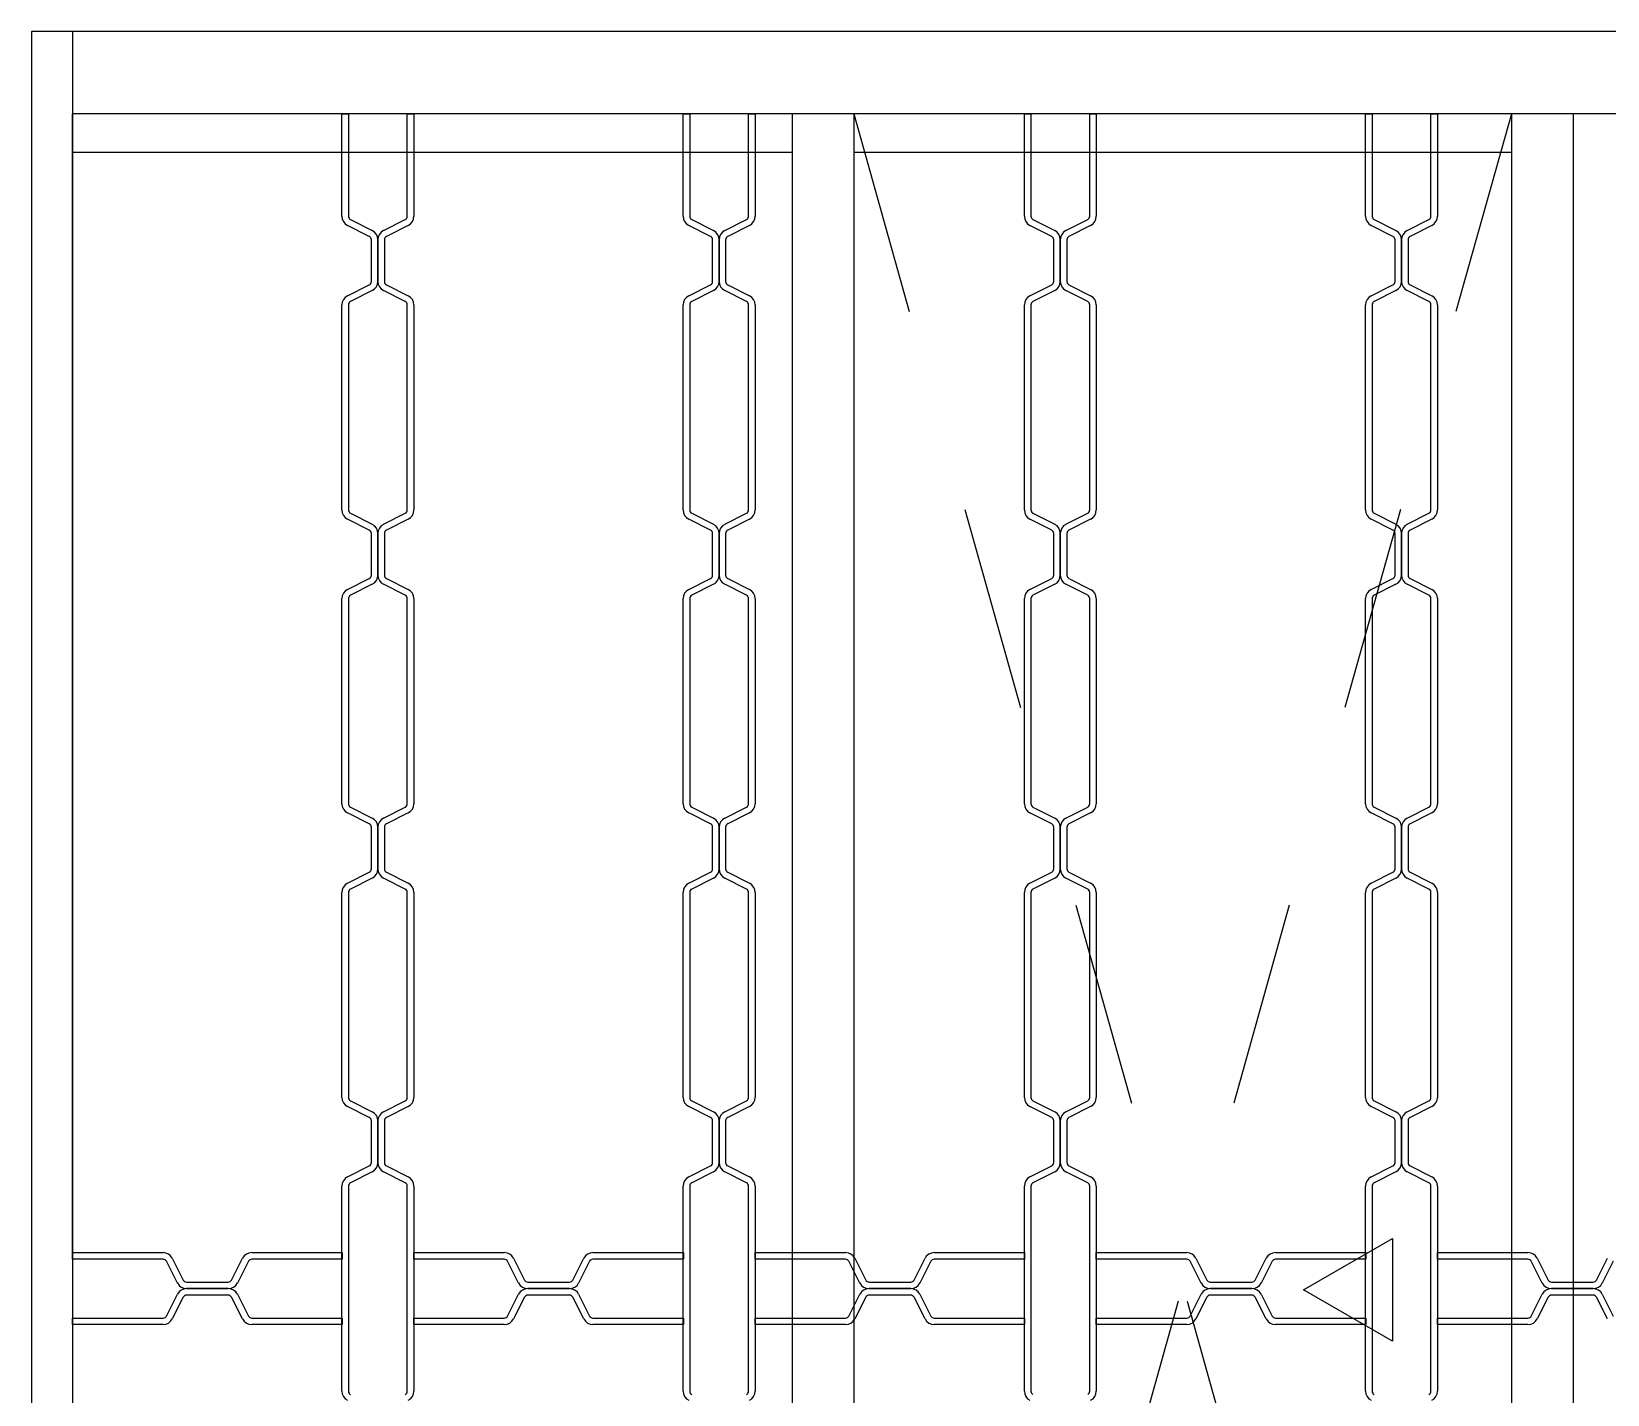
# Model space of a CAD drawing. Header units: millimetres. Extents: x 232.08 to 233.58, y 1281.78 to 1282.98.
# Drawn here: x 232.08 to 232.847, y 1282.321 to 1282.984 of the extents above; entities that cross this region are included whole.
import ezdxf

# ---------------------------------------------------------------- set-up
doc = ezdxf.new("R2010")
doc.units = ezdxf.units.MM
doc.header["$LTSCALE"] = 0.5
doc.linetypes.add('HIDDEN2', pattern=[0.1875, 0.125, -0.0625])
doc.layers.add('Gravia_Janelas', color=1, linetype='Continuous')
doc.layers.add('Gravia_Janelas_hidden2', color=1, linetype='HIDDEN2')

msp = doc.modelspace()

# ---------------------------------------------------------------- linework, layer by layer
at = {"layer": 'Gravia_Janelas', "color": 2}
for p, q in [((232.0801, 1282.98366), (232.0801, 1281.78366)), ((233.5801, 1282.98366), (232.0801, 1282.98366))]:
    msp.add_line(p, q, dxfattribs=at)
at = {"layer": 'Gravia_Janelas'}
for p, q in [((232.1001, 1282.98366), (232.1001, 1281.78366)), ((233.5601, 1282.94366), (232.1001, 1282.94366)), ((233.5601, 1282.94366), (232.1001, 1282.94366)), ((232.1001, 1282.77766), (232.1001, 1282.94366)), ((232.1001, 1282.38956), (232.1001, 1282.94366)), ((232.2311, 1282.89379), (232.2311, 1282.94366)), ((232.2311, 1282.94366), (232.23428, 1282.94366)), ((232.23428, 1282.94366), (232.23428, 1282.89379)), ((232.2481, 1282.94366), (232.2441, 1282.94366)), ((232.26292, 1282.94366), (232.2661, 1282.94366)), ((232.26292, 1282.89379), (232.26292, 1282.94366)), ((232.2661, 1282.94366), (232.2661, 1282.89379)), ((232.3941, 1282.94366), (232.3901, 1282.94366)), ((232.3971, 1282.89379), (232.3971, 1282.94366)), ((232.3971, 1282.94366), (232.40028, 1282.94366)), ((232.40028, 1282.94366), (232.40028, 1282.89379)), ((232.42892, 1282.94366), (232.4321, 1282.94366)), ((232.42892, 1282.89379), (232.42892, 1282.94366)), ((232.4321, 1282.94366), (232.4321, 1282.89379)), ((232.4501, 1282.94366), (232.4501, 1281.80366)), ((232.4801, 1282.94366), (232.4801, 1281.80366)), ((232.5631, 1282.89379), (232.5631, 1282.94366)), ((232.5631, 1282.94366), (232.56628, 1282.94366)), ((232.56628, 1282.94366), (232.56628, 1282.89379)), ((232.59492, 1282.94366), (232.5981, 1282.94366)), ((232.59492, 1282.89379), (232.59492, 1282.94366)), ((232.5981, 1282.94366), (232.5981, 1282.89379)), ((232.7291, 1282.89379), (232.7291, 1282.94366)), ((232.7291, 1282.94366), (232.73228, 1282.94366)), ((232.73228, 1282.94366), (232.73228, 1282.89379)), ((232.76092, 1282.94366), (232.7641, 1282.94366)), ((232.76092, 1282.89379), (232.76092, 1282.94366)), ((232.7641, 1282.94366), (232.7641, 1282.89379)), ((232.8001, 1282.94366), (232.8001, 1281.80366)), ((232.8301, 1282.94366), (232.8301, 1281.80366)), ((232.4501, 1282.92476), (232.1001, 1282.92476)), ((232.8001, 1282.92476), (232.4801, 1282.92476)), ((232.23527, 1282.89216), (232.24585, 1282.88681)), ((232.25134, 1282.88681), (232.26192, 1282.89216)), ((232.40127, 1282.89216), (232.41185, 1282.88681)), ((232.41734, 1282.88681), (232.42792, 1282.89216)), ((232.56727, 1282.89216), (232.57785, 1282.88681)), ((232.58334, 1282.88681), (232.59392, 1282.89216)), ((232.73327, 1282.89216), (232.74385, 1282.88681)), ((232.74934, 1282.88681), (232.75992, 1282.89216)), ((232.24442, 1282.88397), (232.23384, 1282.88933)), ((232.24542, 1282.86208), (232.24542, 1282.88234)), ((232.2486, 1282.86208), (232.2486, 1282.88234)), ((232.2486, 1282.88234), (232.2486, 1282.86208)), ((232.25178, 1282.88234), (232.25178, 1282.86208)), ((232.26335, 1282.88933), (232.25277, 1282.88397)), ((232.41042, 1282.88397), (232.39984, 1282.88933)), ((232.41142, 1282.86208), (232.41142, 1282.88234)), ((232.4146, 1282.86208), (232.4146, 1282.88234)), ((232.4146, 1282.88234), (232.4146, 1282.86208)), ((232.41778, 1282.88234), (232.41778, 1282.86208)), ((232.42935, 1282.88933), (232.41877, 1282.88397)), ((232.57642, 1282.88397), (232.56584, 1282.88933)), ((232.57742, 1282.86208), (232.57742, 1282.88234)), ((232.5806, 1282.86208), (232.5806, 1282.88234)), ((232.5806, 1282.88234), (232.5806, 1282.86208)), ((232.58378, 1282.88234), (232.58378, 1282.86208)), ((232.59535, 1282.88933), (232.58477, 1282.88397)), ((232.74242, 1282.88397), (232.73184, 1282.88933)), ((232.74342, 1282.86208), (232.74342, 1282.88234)), ((232.7466, 1282.86208), (232.7466, 1282.88234)), ((232.7466, 1282.88234), (232.7466, 1282.86208)), ((232.74978, 1282.88234), (232.74978, 1282.86208)), ((232.76135, 1282.88933), (232.75077, 1282.88397)), ((232.23384, 1282.8551), (232.24442, 1282.86046)), ((232.25277, 1282.86046), (232.26335, 1282.8551)), ((232.39984, 1282.8551), (232.41042, 1282.86046)), ((232.41877, 1282.86046), (232.42935, 1282.8551)), ((232.56584, 1282.8551), (232.57642, 1282.86046)), ((232.58477, 1282.86046), (232.59535, 1282.8551)), ((232.73184, 1282.8551), (232.74242, 1282.86046)), ((232.75077, 1282.86046), (232.76135, 1282.8551)), ((232.24585, 1282.85762), (232.23527, 1282.85226)), ((232.26192, 1282.85226), (232.25134, 1282.85762)), ((232.41185, 1282.85762), (232.40127, 1282.85226)), ((232.42792, 1282.85226), (232.41734, 1282.85762)), ((232.57785, 1282.85762), (232.56727, 1282.85226)), ((232.59392, 1282.85226), (232.58334, 1282.85762)), ((232.74385, 1282.85762), (232.73327, 1282.85226)), ((232.75992, 1282.85226), (232.74934, 1282.85762)), ((232.2311, 1282.75089), (232.2311, 1282.85064)), ((232.23428, 1282.85064), (232.23428, 1282.75089)), ((232.26292, 1282.75089), (232.26292, 1282.85064)), ((232.2661, 1282.85064), (232.2661, 1282.75089)), ((232.3971, 1282.75089), (232.3971, 1282.85064)), ((232.40028, 1282.85064), (232.40028, 1282.75089)), ((232.42892, 1282.75089), (232.42892, 1282.85064)), ((232.4321, 1282.85064), (232.4321, 1282.75089)), ((232.5631, 1282.75089), (232.5631, 1282.85064)), ((232.56628, 1282.85064), (232.56628, 1282.75089)), ((232.59492, 1282.75089), (232.59492, 1282.85064)), ((232.5981, 1282.85064), (232.5981, 1282.75089)), ((232.7291, 1282.75089), (232.7291, 1282.85064)), ((232.73228, 1282.85064), (232.73228, 1282.75089)), ((232.76092, 1282.75089), (232.76092, 1282.85064)), ((232.7641, 1282.85064), (232.7641, 1282.75089)), ((232.1001, 1282.77766), (232.1001, 1282.77366)), ((232.24442, 1282.74107), (232.23384, 1282.74643)), ((232.23527, 1282.74926), (232.24585, 1282.74391)), ((232.25134, 1282.74391), (232.26192, 1282.74926)), ((232.26335, 1282.74643), (232.25277, 1282.74107)), ((232.41042, 1282.74107), (232.39984, 1282.74643)), ((232.40127, 1282.74926), (232.41185, 1282.74391)), ((232.41734, 1282.74391), (232.42792, 1282.74926)), ((232.42935, 1282.74643), (232.41877, 1282.74107)), ((232.57642, 1282.74107), (232.56584, 1282.74643)), ((232.56727, 1282.74926), (232.57785, 1282.74391)), ((232.58334, 1282.74391), (232.59392, 1282.74926)), ((232.59535, 1282.74643), (232.58477, 1282.74107)), ((232.74242, 1282.74107), (232.73184, 1282.74643)), ((232.73327, 1282.74926), (232.74385, 1282.74391)), ((232.74934, 1282.74391), (232.75992, 1282.74926)), ((232.76135, 1282.74643), (232.75077, 1282.74107)), ((232.24542, 1282.71918), (232.24542, 1282.73944)), ((232.2486, 1282.71918), (232.2486, 1282.73944)), ((232.2486, 1282.73944), (232.2486, 1282.71918)), ((232.25178, 1282.73944), (232.25178, 1282.71918)), ((232.41142, 1282.71918), (232.41142, 1282.73944)), ((232.4146, 1282.71918), (232.4146, 1282.73944)), ((232.4146, 1282.73944), (232.4146, 1282.71918)), ((232.41778, 1282.73944), (232.41778, 1282.71918)), ((232.57742, 1282.71918), (232.57742, 1282.73944)), ((232.5806, 1282.71918), (232.5806, 1282.73944)), ((232.5806, 1282.73944), (232.5806, 1282.71918)), ((232.58378, 1282.73944), (232.58378, 1282.71918)), ((232.74342, 1282.71918), (232.74342, 1282.73944)), ((232.7466, 1282.71918), (232.7466, 1282.73944)), ((232.7466, 1282.73944), (232.7466, 1282.71918)), ((232.74978, 1282.73944), (232.74978, 1282.71918)), ((232.23384, 1282.7122), (232.24442, 1282.71756)), ((232.24585, 1282.71472), (232.23527, 1282.70936)), ((232.26192, 1282.70936), (232.25134, 1282.71472)), ((232.25277, 1282.71756), (232.26335, 1282.7122)), ((232.39984, 1282.7122), (232.41042, 1282.71756)), ((232.41185, 1282.71472), (232.40127, 1282.70936)), ((232.42792, 1282.70936), (232.41734, 1282.71472)), ((232.41877, 1282.71756), (232.42935, 1282.7122)), ((232.56584, 1282.7122), (232.57642, 1282.71756)), ((232.57785, 1282.71472), (232.56727, 1282.70936)), ((232.59392, 1282.70936), (232.58334, 1282.71472)), ((232.58477, 1282.71756), (232.59535, 1282.7122)), ((232.73184, 1282.7122), (232.74242, 1282.71756)), ((232.74385, 1282.71472), (232.73327, 1282.70936)), ((232.75992, 1282.70936), (232.74934, 1282.71472)), ((232.75077, 1282.71756), (232.76135, 1282.7122)), ((232.2311, 1282.60799), (232.2311, 1282.70774)), ((232.23428, 1282.70774), (232.23428, 1282.60799)), ((232.26292, 1282.60799), (232.26292, 1282.70774)), ((232.2661, 1282.70774), (232.2661, 1282.60799)), ((232.3971, 1282.60799), (232.3971, 1282.70774)), ((232.40028, 1282.70774), (232.40028, 1282.60799)), ((232.42892, 1282.60799), (232.42892, 1282.70774)), ((232.4321, 1282.70774), (232.4321, 1282.60799)), ((232.5631, 1282.60799), (232.5631, 1282.70774)), ((232.56628, 1282.70774), (232.56628, 1282.60799)), ((232.59492, 1282.60799), (232.59492, 1282.70774)), ((232.5981, 1282.70774), (232.5981, 1282.60799)), ((232.7291, 1282.60799), (232.7291, 1282.70774)), ((232.73228, 1282.70774), (232.73228, 1282.60799)), ((232.76092, 1282.60799), (232.76092, 1282.70774)), ((232.7641, 1282.70774), (232.7641, 1282.60799)), ((232.1001, 1282.61566), (232.1001, 1282.61166)), ((232.23527, 1282.60636), (232.24585, 1282.60101)), ((232.25134, 1282.60101), (232.26192, 1282.60636)), ((232.40127, 1282.60636), (232.41185, 1282.60101)), ((232.41734, 1282.60101), (232.42792, 1282.60636)), ((232.56727, 1282.60636), (232.57785, 1282.60101)), ((232.58334, 1282.60101), (232.59392, 1282.60636)), ((232.73327, 1282.60636), (232.74385, 1282.60101)), ((232.74934, 1282.60101), (232.75992, 1282.60636)), ((232.24442, 1282.59817), (232.23384, 1282.60353)), ((232.26335, 1282.60353), (232.25277, 1282.59817)), ((232.41042, 1282.59817), (232.39984, 1282.60353)), ((232.42935, 1282.60353), (232.41877, 1282.59817)), ((232.57642, 1282.59817), (232.56584, 1282.60353)), ((232.59535, 1282.60353), (232.58477, 1282.59817)), ((232.74242, 1282.59817), (232.73184, 1282.60353)), ((232.76135, 1282.60353), (232.75077, 1282.59817)), ((232.24542, 1282.57628), (232.24542, 1282.59654)), ((232.2486, 1282.57628), (232.2486, 1282.59654)), ((232.2486, 1282.59654), (232.2486, 1282.57628)), ((232.25178, 1282.59654), (232.25178, 1282.57628)), ((232.41142, 1282.57628), (232.41142, 1282.59654)), ((232.4146, 1282.57628), (232.4146, 1282.59654)), ((232.4146, 1282.59654), (232.4146, 1282.57628)), ((232.41778, 1282.59654), (232.41778, 1282.57628)), ((232.57742, 1282.57628), (232.57742, 1282.59654)), ((232.5806, 1282.57628), (232.5806, 1282.59654)), ((232.5806, 1282.59654), (232.5806, 1282.57628)), ((232.58378, 1282.59654), (232.58378, 1282.57628)), ((232.74342, 1282.57628), (232.74342, 1282.59654)), ((232.7466, 1282.57628), (232.7466, 1282.59654)), ((232.7466, 1282.59654), (232.7466, 1282.57628)), ((232.74978, 1282.59654), (232.74978, 1282.57628)), ((232.23384, 1282.5693), (232.24442, 1282.57466)), ((232.24585, 1282.57182), (232.23527, 1282.56646)), ((232.26192, 1282.56646), (232.25134, 1282.57182)), ((232.25277, 1282.57466), (232.26335, 1282.5693)), ((232.39984, 1282.5693), (232.41042, 1282.57466)), ((232.41185, 1282.57182), (232.40127, 1282.56646)), ((232.42792, 1282.56646), (232.41734, 1282.57182)), ((232.41877, 1282.57466), (232.42935, 1282.5693)), ((232.56584, 1282.5693), (232.57642, 1282.57466)), ((232.57785, 1282.57182), (232.56727, 1282.56646)), ((232.59392, 1282.56646), (232.58334, 1282.57182)), ((232.58477, 1282.57466), (232.59535, 1282.5693)), ((232.73184, 1282.5693), (232.74242, 1282.57466)), ((232.74385, 1282.57182), (232.73327, 1282.56646)), ((232.75992, 1282.56646), (232.74934, 1282.57182)), ((232.75077, 1282.57466), (232.76135, 1282.5693)), ((232.2311, 1282.46509), (232.2311, 1282.56484)), ((232.23428, 1282.56484), (232.23428, 1282.46509)), ((232.26292, 1282.46509), (232.26292, 1282.56484)), ((232.2661, 1282.56484), (232.2661, 1282.46509)), ((232.3971, 1282.46509), (232.3971, 1282.56484)), ((232.40028, 1282.56484), (232.40028, 1282.46509)), ((232.42892, 1282.46509), (232.42892, 1282.56484)), ((232.4321, 1282.56484), (232.4321, 1282.46509)), ((232.5631, 1282.46509), (232.5631, 1282.56484)), ((232.56628, 1282.56484), (232.56628, 1282.46509)), ((232.59492, 1282.46509), (232.59492, 1282.56484)), ((232.5981, 1282.56484), (232.5981, 1282.46509)), ((232.7291, 1282.46509), (232.7291, 1282.56484)), ((232.73228, 1282.56484), (232.73228, 1282.46509)), ((232.76092, 1282.46509), (232.76092, 1282.56484)), ((232.7641, 1282.56484), (232.7641, 1282.46509)), ((232.24442, 1282.45527), (232.23384, 1282.46063)), ((232.23527, 1282.46346), (232.24585, 1282.45811)), ((232.25134, 1282.45811), (232.26192, 1282.46346)), ((232.26335, 1282.46063), (232.25277, 1282.45527)), ((232.41042, 1282.45527), (232.39984, 1282.46063)), ((232.40127, 1282.46346), (232.41185, 1282.45811)), ((232.41734, 1282.45811), (232.42792, 1282.46346)), ((232.42935, 1282.46063), (232.41877, 1282.45527)), ((232.57642, 1282.45527), (232.56584, 1282.46063)), ((232.56727, 1282.46346), (232.57785, 1282.45811)), ((232.58334, 1282.45811), (232.59392, 1282.46346)), ((232.59535, 1282.46063), (232.58477, 1282.45527)), ((232.74242, 1282.45527), (232.73184, 1282.46063)), ((232.73327, 1282.46346), (232.74385, 1282.45811)), ((232.74934, 1282.45811), (232.75992, 1282.46346)), ((232.76135, 1282.46063), (232.75077, 1282.45527)), ((232.1001, 1282.45366), (232.1001, 1282.44966)), ((232.24542, 1282.43338), (232.24542, 1282.45364)), ((232.2486, 1282.43338), (232.2486, 1282.45364)), ((232.2486, 1282.45364), (232.2486, 1282.43338)), ((232.25178, 1282.45364), (232.25178, 1282.43338)), ((232.41142, 1282.43338), (232.41142, 1282.45364)), ((232.4146, 1282.43338), (232.4146, 1282.45364)), ((232.4146, 1282.45364), (232.4146, 1282.43338)), ((232.41778, 1282.45364), (232.41778, 1282.43338)), ((232.57742, 1282.43338), (232.57742, 1282.45364)), ((232.5806, 1282.43338), (232.5806, 1282.45364)), ((232.5806, 1282.45364), (232.5806, 1282.43338)), ((232.58378, 1282.45364), (232.58378, 1282.43338)), ((232.74342, 1282.43338), (232.74342, 1282.45364)), ((232.7466, 1282.43338), (232.7466, 1282.45364)), ((232.7466, 1282.45364), (232.7466, 1282.43338)), ((232.74978, 1282.45364), (232.74978, 1282.43338)), ((232.23384, 1282.4264), (232.24442, 1282.43176)), ((232.25277, 1282.43176), (232.26335, 1282.4264)), ((232.39984, 1282.4264), (232.41042, 1282.43176)), ((232.41877, 1282.43176), (232.42935, 1282.4264)), ((232.56584, 1282.4264), (232.57642, 1282.43176)), ((232.58477, 1282.43176), (232.59535, 1282.4264)), ((232.73184, 1282.4264), (232.74242, 1282.43176)), ((232.75077, 1282.43176), (232.76135, 1282.4264)), ((232.24585, 1282.42892), (232.23527, 1282.42356)), ((232.26192, 1282.42356), (232.25134, 1282.42892)), ((232.41185, 1282.42892), (232.40127, 1282.42356)), ((232.42792, 1282.42356), (232.41734, 1282.42892)), ((232.57785, 1282.42892), (232.56727, 1282.42356)), ((232.59392, 1282.42356), (232.58334, 1282.42892)), ((232.74385, 1282.42892), (232.73327, 1282.42356)), ((232.75992, 1282.42356), (232.74934, 1282.42892)), ((232.2311, 1282.32219), (232.2311, 1282.42194)), ((232.23428, 1282.42194), (232.23428, 1282.32219)), ((232.26292, 1282.32219), (232.26292, 1282.42194)), ((232.2661, 1282.42194), (232.2661, 1282.32219)), ((232.3971, 1282.32219), (232.3971, 1282.42194)), ((232.40028, 1282.42194), (232.40028, 1282.32219)), ((232.42892, 1282.32219), (232.42892, 1282.42194)), ((232.4321, 1282.42194), (232.4321, 1282.32219)), ((232.5631, 1282.32219), (232.5631, 1282.42194)), ((232.56628, 1282.42194), (232.56628, 1282.32219)), ((232.59492, 1282.32219), (232.59492, 1282.42194)), ((232.5981, 1282.42194), (232.5981, 1282.32219)), ((232.7291, 1282.32219), (232.7291, 1282.42194)), ((232.73228, 1282.42194), (232.73228, 1282.32219)), ((232.76092, 1282.32219), (232.76092, 1282.42194)), ((232.7641, 1282.42194), (232.7641, 1282.32219)), ((232.1001, 1282.38956), (232.1441, 1282.38956)), ((232.1001, 1282.38638), (232.1001, 1282.38956)), ((232.1441, 1282.38638), (232.1001, 1282.38638)), ((232.15108, 1282.3748), (232.14572, 1282.38539)), ((232.14856, 1282.38682), (232.15392, 1282.37624)), ((232.17743, 1282.37624), (232.18278, 1282.38682)), ((232.18562, 1282.38539), (232.18026, 1282.3748)), ((232.18724, 1282.38956), (232.23125, 1282.38956)), ((232.23125, 1282.38638), (232.18724, 1282.38638)), ((232.23125, 1282.38956), (232.23125, 1282.38638)), ((232.2661, 1282.38956), (232.3101, 1282.38956)), ((232.2661, 1282.38638), (232.2661, 1282.38956)), ((232.3101, 1282.38638), (232.2661, 1282.38638)), ((232.31708, 1282.3748), (232.31172, 1282.38539)), ((232.31456, 1282.38682), (232.31992, 1282.37624)), ((232.34343, 1282.37624), (232.34878, 1282.38682)), ((232.35162, 1282.38539), (232.34626, 1282.3748)), ((232.35324, 1282.38956), (232.39725, 1282.38956)), ((232.39725, 1282.38638), (232.35324, 1282.38638)), ((232.39725, 1282.38956), (232.39725, 1282.38638)), ((232.4321, 1282.38956), (232.4761, 1282.38956)), ((232.4321, 1282.38638), (232.4321, 1282.38956)), ((232.4761, 1282.38638), (232.4321, 1282.38638)), ((232.48308, 1282.3748), (232.47772, 1282.38539)), ((232.48056, 1282.38682), (232.48592, 1282.37624)), ((232.50943, 1282.37624), (232.51478, 1282.38682)), ((232.51762, 1282.38539), (232.51226, 1282.3748)), ((232.51924, 1282.38956), (232.56325, 1282.38956)), ((232.56325, 1282.38638), (232.51924, 1282.38638)), ((232.56325, 1282.38956), (232.56325, 1282.38638)), ((232.5981, 1282.38956), (232.6421, 1282.38956)), ((232.5981, 1282.38638), (232.5981, 1282.38956)), ((232.6421, 1282.38638), (232.5981, 1282.38638)), ((232.64908, 1282.3748), (232.64372, 1282.38539)), ((232.64656, 1282.38682), (232.65192, 1282.37624)), ((232.67543, 1282.37624), (232.68078, 1282.38682)), ((232.68362, 1282.38539), (232.67826, 1282.3748)), ((232.68524, 1282.38956), (232.72925, 1282.38956)), ((232.72925, 1282.38638), (232.68524, 1282.38638)), ((232.72925, 1282.38956), (232.72925, 1282.38638)), ((232.7641, 1282.38956), (232.8081, 1282.38956)), ((232.7641, 1282.38638), (232.7641, 1282.38956)), ((232.8081, 1282.38638), (232.7641, 1282.38638)), ((232.81508, 1282.3748), (232.80972, 1282.38539)), ((232.81256, 1282.38682), (232.81792, 1282.37624)), ((232.84143, 1282.37624), (232.84678, 1282.38682)), ((232.84962, 1282.38539), (232.84426, 1282.3748)), ((232.14572, 1282.35874), (232.15108, 1282.36932)), ((232.15554, 1282.37524), (232.1758, 1282.37524)), ((232.1758, 1282.37206), (232.15554, 1282.37206)), ((232.15554, 1282.37206), (232.1758, 1282.37206)), ((232.1758, 1282.36888), (232.15554, 1282.36888)), ((232.18026, 1282.36932), (232.18562, 1282.35874)), ((232.31172, 1282.35874), (232.31708, 1282.36932)), ((232.32154, 1282.37524), (232.3418, 1282.37524)), ((232.3418, 1282.37206), (232.32154, 1282.37206)), ((232.32154, 1282.37206), (232.3418, 1282.37206)), ((232.3418, 1282.36888), (232.32154, 1282.36888)), ((232.34626, 1282.36932), (232.35162, 1282.35874)), ((232.47772, 1282.35874), (232.48308, 1282.36932)), ((232.48754, 1282.37524), (232.5078, 1282.37524)), ((232.5078, 1282.37206), (232.48754, 1282.37206)), ((232.48754, 1282.37206), (232.5078, 1282.37206)), ((232.5078, 1282.36888), (232.48754, 1282.36888)), ((232.51226, 1282.36932), (232.51762, 1282.35874)), ((232.64372, 1282.35874), (232.64908, 1282.36932)), ((232.65354, 1282.37524), (232.6738, 1282.37524)), ((232.6738, 1282.37206), (232.65354, 1282.37206)), ((232.65354, 1282.37206), (232.6738, 1282.37206)), ((232.6738, 1282.36888), (232.65354, 1282.36888)), ((232.67826, 1282.36932), (232.68362, 1282.35874)), ((232.80972, 1282.35874), (232.81508, 1282.36932)), ((232.81954, 1282.37524), (232.8398, 1282.37524)), ((232.8398, 1282.37206), (232.81954, 1282.37206)), ((232.81954, 1282.37206), (232.8398, 1282.37206)), ((232.8398, 1282.36888), (232.81954, 1282.36888)), ((232.84426, 1282.36932), (232.84962, 1282.35874)), ((232.15392, 1282.36789), (232.14856, 1282.3573)), ((232.18278, 1282.3573), (232.17743, 1282.36789)), ((232.31992, 1282.36789), (232.31456, 1282.3573)), ((232.34878, 1282.3573), (232.34343, 1282.36789)), ((232.48592, 1282.36789), (232.48056, 1282.3573)), ((232.51478, 1282.3573), (232.50943, 1282.36789)), ((232.65192, 1282.36789), (232.64656, 1282.3573)), ((232.68078, 1282.3573), (232.67543, 1282.36789)), ((232.81792, 1282.36789), (232.81256, 1282.3573)), ((232.84678, 1282.3573), (232.84143, 1282.36789)), ((232.1001, 1282.35456), (232.1001, 1282.35774)), ((232.1001, 1282.35774), (232.1441, 1282.35774)), ((232.1441, 1282.35456), (232.1001, 1282.35456)), ((232.18724, 1282.35774), (232.23125, 1282.35774)), ((232.23125, 1282.35456), (232.18724, 1282.35456)), ((232.23125, 1282.35774), (232.23125, 1282.35456)), ((232.2661, 1282.35456), (232.2661, 1282.35774)), ((232.2661, 1282.35774), (232.3101, 1282.35774)), ((232.3101, 1282.35456), (232.2661, 1282.35456)), ((232.35324, 1282.35774), (232.39725, 1282.35774)), ((232.39725, 1282.35456), (232.35324, 1282.35456)), ((232.39725, 1282.35774), (232.39725, 1282.35456)), ((232.4321, 1282.35456), (232.4321, 1282.35774)), ((232.4321, 1282.35774), (232.4761, 1282.35774)), ((232.4761, 1282.35456), (232.4321, 1282.35456)), ((232.51924, 1282.35774), (232.56325, 1282.35774)), ((232.56325, 1282.35456), (232.51924, 1282.35456)), ((232.56325, 1282.35774), (232.56325, 1282.35456)), ((232.5981, 1282.35456), (232.5981, 1282.35774)), ((232.5981, 1282.35774), (232.6421, 1282.35774)), ((232.6421, 1282.35456), (232.5981, 1282.35456)), ((232.68524, 1282.35774), (232.72925, 1282.35774)), ((232.72925, 1282.35456), (232.68524, 1282.35456)), ((232.72925, 1282.35774), (232.72925, 1282.35456)), ((232.7641, 1282.35456), (232.7641, 1282.35774)), ((232.7641, 1282.35774), (232.8081, 1282.35774)), ((232.8081, 1282.35456), (232.7641, 1282.35456))]:
    msp.add_line(p, q, dxfattribs=at)
msp.add_lwpolyline([(232.7422, 1282.39652), (232.7422, 1282.34652), (232.6989, 1282.37152)], close=True, dxfattribs=at)
for centre, radius, start, end in [((232.2361, 1282.89379), 0.005, 180, 243.14759), ((232.2361, 1282.89379), 0.00182, 180, 243.14759), ((232.2611, 1282.89379), 0.00182, 296.85241, 0), ((232.2611, 1282.89379), 0.005, 296.85241, 0), ((232.4021, 1282.89379), 0.005, 180, 243.14759), ((232.4021, 1282.89379), 0.00182, 180, 243.14759), ((232.4271, 1282.89379), 0.00182, 296.85241, 0), ((232.4271, 1282.89379), 0.005, 296.85241, 0), ((232.5681, 1282.89379), 0.005, 180, 243.14759), ((232.5681, 1282.89379), 0.00182, 180, 243.14759), ((232.5931, 1282.89379), 0.00182, 296.85241, 0), ((232.5931, 1282.89379), 0.005, 296.85241, 0), ((232.7341, 1282.89379), 0.005, 180, 243.14759), ((232.7341, 1282.89379), 0.00182, 180, 243.14759), ((232.7591, 1282.89379), 0.00182, 296.85241, 0), ((232.7591, 1282.89379), 0.005, 296.85241, 0), ((232.2436, 1282.88234), 0.00182, 0, 63.14759), ((232.2436, 1282.88234), 0.005, 0, 63.14759), ((232.2536, 1282.88234), 0.005, 116.85241, 180), ((232.2536, 1282.88234), 0.00182, 116.85241, 180), ((232.4096, 1282.88234), 0.00182, 0, 63.14759), ((232.4096, 1282.88234), 0.005, 0, 63.14759), ((232.4196, 1282.88234), 0.005, 116.85241, 180), ((232.4196, 1282.88234), 0.00182, 116.85241, 180), ((232.5756, 1282.88234), 0.00182, 0, 63.14759), ((232.5756, 1282.88234), 0.005, 0, 63.14759), ((232.5856, 1282.88234), 0.005, 116.85241, 180), ((232.5856, 1282.88234), 0.00182, 116.85241, 180), ((232.7416, 1282.88234), 0.00182, 0, 63.14759), ((232.7416, 1282.88234), 0.005, 0, 63.14759), ((232.7516, 1282.88234), 0.005, 116.85241, 180), ((232.7516, 1282.88234), 0.00182, 116.85241, 180), ((232.2436, 1282.86208), 0.00182, 296.85241, 0), ((232.2436, 1282.86208), 0.005, 296.85241, 0), ((232.2536, 1282.86208), 0.005, 180, 243.14759), ((232.2536, 1282.86208), 0.00182, 180, 243.14759), ((232.4096, 1282.86208), 0.00182, 296.85241, 0), ((232.4096, 1282.86208), 0.005, 296.85241, 0), ((232.4196, 1282.86208), 0.005, 180, 243.14759), ((232.4196, 1282.86208), 0.00182, 180, 243.14759), ((232.5756, 1282.86208), 0.00182, 296.85241, 0), ((232.5756, 1282.86208), 0.005, 296.85241, 0), ((232.5856, 1282.86208), 0.005, 180, 243.14759), ((232.5856, 1282.86208), 0.00182, 180, 243.14759), ((232.7416, 1282.86208), 0.00182, 296.85241, 0), ((232.7416, 1282.86208), 0.005, 296.85241, 0), ((232.7516, 1282.86208), 0.005, 180, 243.14759), ((232.7516, 1282.86208), 0.00182, 180, 243.14759), ((232.2361, 1282.85064), 0.005, 116.85241, 180), ((232.2361, 1282.85064), 0.00182, 116.85241, 180), ((232.2611, 1282.85064), 0.00182, 0, 63.14759), ((232.2611, 1282.85064), 0.005, 0, 63.14759), ((232.4021, 1282.85064), 0.005, 116.85241, 180), ((232.4021, 1282.85064), 0.00182, 116.85241, 180), ((232.4271, 1282.85064), 0.00182, 0, 63.14759), ((232.4271, 1282.85064), 0.005, 0, 63.14759), ((232.5681, 1282.85064), 0.005, 116.85241, 180), ((232.5681, 1282.85064), 0.00182, 116.85241, 180), ((232.5931, 1282.85064), 0.00182, 0, 63.14759), ((232.5931, 1282.85064), 0.005, 0, 63.14759), ((232.7341, 1282.85064), 0.005, 116.85241, 180), ((232.7341, 1282.85064), 0.00182, 116.85241, 180), ((232.7591, 1282.85064), 0.00182, 0, 63.14759), ((232.7591, 1282.85064), 0.005, 0, 63.14759), ((232.2361, 1282.75089), 0.005, 180, 243.14759), ((232.2361, 1282.75089), 0.00182, 180, 243.14759), ((232.2611, 1282.75089), 0.00182, 296.85241, 0), ((232.2611, 1282.75089), 0.005, 296.85241, 0), ((232.4021, 1282.75089), 0.005, 180, 243.14759), ((232.4021, 1282.75089), 0.00182, 180, 243.14759), ((232.4271, 1282.75089), 0.00182, 296.85241, 0), ((232.4271, 1282.75089), 0.005, 296.85241, 0), ((232.5681, 1282.75089), 0.005, 180, 243.14759), ((232.5681, 1282.75089), 0.00182, 180, 243.14759), ((232.5931, 1282.75089), 0.00182, 296.85241, 0), ((232.5931, 1282.75089), 0.005, 296.85241, 0), ((232.7341, 1282.75089), 0.005, 180, 243.14759), ((232.7341, 1282.75089), 0.00182, 180, 243.14759), ((232.7591, 1282.75089), 0.00182, 296.85241, 0), ((232.7591, 1282.75089), 0.005, 296.85241, 0), ((232.2436, 1282.73944), 0.00182, 0, 63.14759), ((232.2436, 1282.73944), 0.005, 0, 63.14759), ((232.2536, 1282.73944), 0.005, 116.85241, 180), ((232.2536, 1282.73944), 0.00182, 116.85241, 180), ((232.4096, 1282.73944), 0.00182, 0, 63.14759), ((232.4096, 1282.73944), 0.005, 0, 63.14759), ((232.4196, 1282.73944), 0.005, 116.85241, 180), ((232.4196, 1282.73944), 0.00182, 116.85241, 180), ((232.5756, 1282.73944), 0.00182, 0, 63.14759), ((232.5756, 1282.73944), 0.005, 0, 63.14759), ((232.5856, 1282.73944), 0.005, 116.85241, 180), ((232.5856, 1282.73944), 0.00182, 116.85241, 180), ((232.7416, 1282.73944), 0.00182, 0, 63.14759), ((232.7416, 1282.73944), 0.005, 0, 63.14759), ((232.7516, 1282.73944), 0.005, 116.85241, 180), ((232.7516, 1282.73944), 0.00182, 116.85241, 180), ((232.2436, 1282.71918), 0.00182, 296.85241, 0), ((232.2436, 1282.71918), 0.005, 296.85241, 0), ((232.2536, 1282.71918), 0.005, 180, 243.14759), ((232.2536, 1282.71918), 0.00182, 180, 243.14759), ((232.4096, 1282.71918), 0.00182, 296.85241, 0), ((232.4096, 1282.71918), 0.005, 296.85241, 0), ((232.4196, 1282.71918), 0.005, 180, 243.14759), ((232.4196, 1282.71918), 0.00182, 180, 243.14759), ((232.5756, 1282.71918), 0.00182, 296.85241, 0), ((232.5756, 1282.71918), 0.005, 296.85241, 0), ((232.5856, 1282.71918), 0.005, 180, 243.14759), ((232.5856, 1282.71918), 0.00182, 180, 243.14759), ((232.7416, 1282.71918), 0.00182, 296.85241, 0), ((232.7416, 1282.71918), 0.005, 296.85241, 0), ((232.7516, 1282.71918), 0.005, 180, 243.14759), ((232.7516, 1282.71918), 0.00182, 180, 243.14759), ((232.2361, 1282.70774), 0.005, 116.85241, 180), ((232.2361, 1282.70774), 0.00182, 116.85241, 180), ((232.2611, 1282.70774), 0.00182, 0, 63.14759), ((232.2611, 1282.70774), 0.005, 0, 63.14759), ((232.4021, 1282.70774), 0.005, 116.85241, 180), ((232.4021, 1282.70774), 0.00182, 116.85241, 180), ((232.4271, 1282.70774), 0.00182, 0, 63.14759), ((232.4271, 1282.70774), 0.005, 0, 63.14759), ((232.5681, 1282.70774), 0.005, 116.85241, 180), ((232.5681, 1282.70774), 0.00182, 116.85241, 180), ((232.5931, 1282.70774), 0.00182, 0, 63.14759), ((232.5931, 1282.70774), 0.005, 0, 63.14759), ((232.7341, 1282.70774), 0.005, 116.85241, 180), ((232.7341, 1282.70774), 0.00182, 116.85241, 180), ((232.7591, 1282.70774), 0.00182, 0, 63.14759), ((232.7591, 1282.70774), 0.005, 0, 63.14759), ((232.2361, 1282.60799), 0.005, 180, 243.14759), ((232.2361, 1282.60799), 0.00182, 180, 243.14759), ((232.2611, 1282.60799), 0.00182, 296.85241, 0), ((232.2611, 1282.60799), 0.005, 296.85241, 0), ((232.4021, 1282.60799), 0.005, 180, 243.14759), ((232.4021, 1282.60799), 0.00182, 180, 243.14759), ((232.4271, 1282.60799), 0.00182, 296.85241, 0), ((232.4271, 1282.60799), 0.005, 296.85241, 0), ((232.5681, 1282.60799), 0.005, 180, 243.14759), ((232.5681, 1282.60799), 0.00182, 180, 243.14759), ((232.5931, 1282.60799), 0.00182, 296.85241, 0), ((232.5931, 1282.60799), 0.005, 296.85241, 0), ((232.7341, 1282.60799), 0.005, 180, 243.14759), ((232.7341, 1282.60799), 0.00182, 180, 243.14759), ((232.7591, 1282.60799), 0.00182, 296.85241, 0), ((232.7591, 1282.60799), 0.005, 296.85241, 0), ((232.2436, 1282.59654), 0.005, 0, 63.14759), ((232.2536, 1282.59654), 0.005, 116.85241, 180), ((232.4096, 1282.59654), 0.005, 0, 63.14759), ((232.4196, 1282.59654), 0.005, 116.85241, 180), ((232.5756, 1282.59654), 0.005, 0, 63.14759), ((232.5856, 1282.59654), 0.005, 116.85241, 180), ((232.7416, 1282.59654), 0.005, 0, 63.14759), ((232.7516, 1282.59654), 0.005, 116.85241, 180), ((232.2436, 1282.59654), 0.00182, 0, 63.14759), ((232.2536, 1282.59654), 0.00182, 116.85241, 180), ((232.4096, 1282.59654), 0.00182, 0, 63.14759), ((232.4196, 1282.59654), 0.00182, 116.85241, 180), ((232.5756, 1282.59654), 0.00182, 0, 63.14759), ((232.5856, 1282.59654), 0.00182, 116.85241, 180), ((232.7416, 1282.59654), 0.00182, 0, 63.14759), ((232.7516, 1282.59654), 0.00182, 116.85241, 180), ((232.2436, 1282.57628), 0.00182, 296.85241, 0), ((232.2436, 1282.57628), 0.005, 296.85241, 0), ((232.2536, 1282.57628), 0.005, 180, 243.14759), ((232.2536, 1282.57628), 0.00182, 180, 243.14759), ((232.4096, 1282.57628), 0.00182, 296.85241, 0), ((232.4096, 1282.57628), 0.005, 296.85241, 0), ((232.4196, 1282.57628), 0.005, 180, 243.14759), ((232.4196, 1282.57628), 0.00182, 180, 243.14759), ((232.5756, 1282.57628), 0.00182, 296.85241, 0), ((232.5756, 1282.57628), 0.005, 296.85241, 0), ((232.5856, 1282.57628), 0.005, 180, 243.14759), ((232.5856, 1282.57628), 0.00182, 180, 243.14759), ((232.7416, 1282.57628), 0.00182, 296.85241, 0), ((232.7416, 1282.57628), 0.005, 296.85241, 0), ((232.7516, 1282.57628), 0.005, 180, 243.14759), ((232.7516, 1282.57628), 0.00182, 180, 243.14759), ((232.2361, 1282.56484), 0.005, 116.85241, 180), ((232.2611, 1282.56484), 0.005, 0, 63.14759), ((232.4021, 1282.56484), 0.005, 116.85241, 180), ((232.4271, 1282.56484), 0.005, 0, 63.14759), ((232.5681, 1282.56484), 0.005, 116.85241, 180), ((232.5931, 1282.56484), 0.005, 0, 63.14759), ((232.7341, 1282.56484), 0.005, 116.85241, 180), ((232.7591, 1282.56484), 0.005, 0, 63.14759), ((232.2361, 1282.56484), 0.00182, 116.85241, 180), ((232.2611, 1282.56484), 0.00182, 0, 63.14759), ((232.4021, 1282.56484), 0.00182, 116.85241, 180), ((232.4271, 1282.56484), 0.00182, 0, 63.14759), ((232.5681, 1282.56484), 0.00182, 116.85241, 180), ((232.5931, 1282.56484), 0.00182, 0, 63.14759), ((232.7341, 1282.56484), 0.00182, 116.85241, 180), ((232.7591, 1282.56484), 0.00182, 0, 63.14759), ((232.2361, 1282.46509), 0.005, 180, 243.14759), ((232.2361, 1282.46509), 0.00182, 180, 243.14759), ((232.2611, 1282.46509), 0.00182, 296.85241, 0), ((232.2611, 1282.46509), 0.005, 296.85241, 0), ((232.4021, 1282.46509), 0.005, 180, 243.14759), ((232.4021, 1282.46509), 0.00182, 180, 243.14759), ((232.4271, 1282.46509), 0.00182, 296.85241, 0), ((232.4271, 1282.46509), 0.005, 296.85241, 0), ((232.5681, 1282.46509), 0.005, 180, 243.14759), ((232.5681, 1282.46509), 0.00182, 180, 243.14759), ((232.5931, 1282.46509), 0.00182, 296.85241, 0), ((232.5931, 1282.46509), 0.005, 296.85241, 0), ((232.7341, 1282.46509), 0.005, 180, 243.14759), ((232.7341, 1282.46509), 0.00182, 180, 243.14759), ((232.7591, 1282.46509), 0.00182, 296.85241, 0), ((232.7591, 1282.46509), 0.005, 296.85241, 0), ((232.2436, 1282.45364), 0.00182, 0, 63.14759), ((232.2436, 1282.45364), 0.005, 0, 63.14759), ((232.2536, 1282.45364), 0.005, 116.85241, 180), ((232.2536, 1282.45364), 0.00182, 116.85241, 180), ((232.4096, 1282.45364), 0.00182, 0, 63.14759), ((232.4096, 1282.45364), 0.005, 0, 63.14759), ((232.4196, 1282.45364), 0.005, 116.85241, 180), ((232.4196, 1282.45364), 0.00182, 116.85241, 180), ((232.5756, 1282.45364), 0.00182, 0, 63.14759), ((232.5756, 1282.45364), 0.005, 0, 63.14759), ((232.5856, 1282.45364), 0.005, 116.85241, 180), ((232.5856, 1282.45364), 0.00182, 116.85241, 180), ((232.7416, 1282.45364), 0.00182, 0, 63.14759), ((232.7416, 1282.45364), 0.005, 0, 63.14759), ((232.7516, 1282.45364), 0.005, 116.85241, 180), ((232.7516, 1282.45364), 0.00182, 116.85241, 180), ((232.2436, 1282.43338), 0.00182, 296.85241, 0), ((232.2436, 1282.43338), 0.005, 296.85241, 0), ((232.2536, 1282.43338), 0.005, 180, 243.14759), ((232.2536, 1282.43338), 0.00182, 180, 243.14759), ((232.4096, 1282.43338), 0.00182, 296.85241, 0), ((232.4096, 1282.43338), 0.005, 296.85241, 0), ((232.4196, 1282.43338), 0.005, 180, 243.14759), ((232.4196, 1282.43338), 0.00182, 180, 243.14759), ((232.5756, 1282.43338), 0.00182, 296.85241, 0), ((232.5756, 1282.43338), 0.005, 296.85241, 0), ((232.5856, 1282.43338), 0.005, 180, 243.14759), ((232.5856, 1282.43338), 0.00182, 180, 243.14759), ((232.7416, 1282.43338), 0.00182, 296.85241, 0), ((232.7416, 1282.43338), 0.005, 296.85241, 0), ((232.7516, 1282.43338), 0.005, 180, 243.14759), ((232.7516, 1282.43338), 0.00182, 180, 243.14759), ((232.2361, 1282.42194), 0.005, 116.85241, 180), ((232.2361, 1282.42194), 0.00182, 116.85241, 180), ((232.2611, 1282.42194), 0.00182, 0, 63.14759), ((232.2611, 1282.42194), 0.005, 0, 63.14759), ((232.4021, 1282.42194), 0.005, 116.85241, 180), ((232.4021, 1282.42194), 0.00182, 116.85241, 180), ((232.4271, 1282.42194), 0.00182, 0, 63.14759), ((232.4271, 1282.42194), 0.005, 0, 63.14759), ((232.5681, 1282.42194), 0.005, 116.85241, 180), ((232.5681, 1282.42194), 0.00182, 116.85241, 180), ((232.5931, 1282.42194), 0.00182, 0, 63.14759), ((232.5931, 1282.42194), 0.005, 0, 63.14759), ((232.7341, 1282.42194), 0.005, 116.85241, 180), ((232.7341, 1282.42194), 0.00182, 116.85241, 180), ((232.7591, 1282.42194), 0.00182, 0, 63.14759), ((232.7591, 1282.42194), 0.005, 0, 63.14759), ((232.1441, 1282.38456), 0.005, 26.85241, 90), ((232.1441, 1282.38456), 0.00182, 26.85241, 90), ((232.18724, 1282.38456), 0.005, 90, 153.14759), ((232.18724, 1282.38456), 0.00182, 90, 153.14759), ((232.3101, 1282.38456), 0.005, 26.85241, 90), ((232.3101, 1282.38456), 0.00182, 26.85241, 90), ((232.35324, 1282.38456), 0.005, 90, 153.14759), ((232.35324, 1282.38456), 0.00182, 90, 153.14759), ((232.4761, 1282.38456), 0.005, 26.85241, 90), ((232.4761, 1282.38456), 0.00182, 26.85241, 90), ((232.51924, 1282.38456), 0.005, 90, 153.14759), ((232.51924, 1282.38456), 0.00182, 90, 153.14759), ((232.6421, 1282.38456), 0.005, 26.85241, 90), ((232.6421, 1282.38456), 0.00182, 26.85241, 90), ((232.68524, 1282.38456), 0.005, 90, 153.14759), ((232.68524, 1282.38456), 0.00182, 90, 153.14759), ((232.8081, 1282.38456), 0.005, 26.85241, 90), ((232.8081, 1282.38456), 0.00182, 26.85241, 90), ((232.15554, 1282.37706), 0.00182, 206.85241, 270), ((232.1758, 1282.37706), 0.00182, 270, 333.14759), ((232.32154, 1282.37706), 0.00182, 206.85241, 270), ((232.3418, 1282.37706), 0.00182, 270, 333.14759), ((232.48754, 1282.37706), 0.00182, 206.85241, 270), ((232.5078, 1282.37706), 0.00182, 270, 333.14759), ((232.65354, 1282.37706), 0.00182, 206.85241, 270), ((232.6738, 1282.37706), 0.00182, 270, 333.14759), ((232.81954, 1282.37706), 0.00182, 206.85241, 270), ((232.8398, 1282.37706), 0.00182, 270, 333.14759), ((232.15554, 1282.37706), 0.005, 206.85241, 270), ((232.15554, 1282.36706), 0.005, 90, 153.14759), ((232.15554, 1282.36706), 0.00182, 90, 153.14759), ((232.1758, 1282.37706), 0.005, 270, 333.14759), ((232.1758, 1282.36706), 0.005, 26.85241, 90), ((232.1758, 1282.36706), 0.00182, 26.85241, 90), ((232.32154, 1282.37706), 0.005, 206.85241, 270), ((232.32154, 1282.36706), 0.005, 90, 153.14759), ((232.32154, 1282.36706), 0.00182, 90, 153.14759), ((232.3418, 1282.37706), 0.005, 270, 333.14759), ((232.3418, 1282.36706), 0.005, 26.85241, 90), ((232.3418, 1282.36706), 0.00182, 26.85241, 90), ((232.48754, 1282.37706), 0.005, 206.85241, 270), ((232.48754, 1282.36706), 0.005, 90, 153.14759), ((232.48754, 1282.36706), 0.00182, 90, 153.14759), ((232.5078, 1282.37706), 0.005, 270, 333.14759), ((232.5078, 1282.36706), 0.005, 26.85241, 90), ((232.5078, 1282.36706), 0.00182, 26.85241, 90), ((232.65354, 1282.37706), 0.005, 206.85241, 270), ((232.65354, 1282.36706), 0.005, 90, 153.14759), ((232.65354, 1282.36706), 0.00182, 90, 153.14759), ((232.6738, 1282.37706), 0.005, 270, 333.14759), ((232.6738, 1282.36706), 0.005, 26.85241, 90), ((232.6738, 1282.36706), 0.00182, 26.85241, 90), ((232.81954, 1282.37706), 0.005, 206.85241, 270), ((232.81954, 1282.36706), 0.005, 90, 153.14759), ((232.81954, 1282.36706), 0.00182, 90, 153.14759), ((232.8398, 1282.37706), 0.005, 270, 333.14759), ((232.8398, 1282.36706), 0.005, 26.85241, 90), ((232.8398, 1282.36706), 0.00182, 26.85241, 90), ((232.1441, 1282.35956), 0.00182, 270, 333.14759), ((232.1441, 1282.35956), 0.005, 270, 333.14759), ((232.18724, 1282.35956), 0.005, 206.85241, 270), ((232.18724, 1282.35956), 0.00182, 206.85241, 270), ((232.3101, 1282.35956), 0.00182, 270, 333.14759), ((232.3101, 1282.35956), 0.005, 270, 333.14759), ((232.35324, 1282.35956), 0.005, 206.85241, 270), ((232.35324, 1282.35956), 0.00182, 206.85241, 270), ((232.4761, 1282.35956), 0.00182, 270, 333.14759), ((232.4761, 1282.35956), 0.005, 270, 333.14759), ((232.51924, 1282.35956), 0.005, 206.85241, 270), ((232.51924, 1282.35956), 0.00182, 206.85241, 270), ((232.6421, 1282.35956), 0.00182, 270, 333.14759), ((232.6421, 1282.35956), 0.005, 270, 333.14759), ((232.68524, 1282.35956), 0.005, 206.85241, 270), ((232.68524, 1282.35956), 0.00182, 206.85241, 270), ((232.8081, 1282.35956), 0.00182, 270, 333.14759), ((232.8081, 1282.35956), 0.005, 270, 333.14759), ((232.2361, 1282.32219), 0.005, 180, 243.14759), ((232.2361, 1282.32219), 0.00182, 180, 243.14759), ((232.2611, 1282.32219), 0.00182, 296.85241, 0), ((232.2611, 1282.32219), 0.005, 296.85241, 0), ((232.4021, 1282.32219), 0.005, 180, 243.14759), ((232.4021, 1282.32219), 0.00182, 180, 243.14759), ((232.4271, 1282.32219), 0.00182, 296.85241, 0), ((232.4271, 1282.32219), 0.005, 296.85241, 0), ((232.5681, 1282.32219), 0.005, 180, 243.14759), ((232.5681, 1282.32219), 0.00182, 180, 243.14759), ((232.5931, 1282.32219), 0.00182, 296.85241, 0), ((232.5931, 1282.32219), 0.005, 296.85241, 0), ((232.7341, 1282.32219), 0.005, 180, 243.14759), ((232.7341, 1282.32219), 0.00182, 180, 243.14759), ((232.7591, 1282.32219), 0.00182, 296.85241, 0), ((232.7591, 1282.32219), 0.005, 296.85241, 0)]:
    msp.add_arc(centre, radius, start, end, dxfattribs=at)
at = {"layer": 'Gravia_Janelas_hidden2'}
for p, q in [((232.8001, 1282.94366), (232.4801, 1281.80366)), ((232.4801, 1282.94366), (232.8001, 1281.80366))]:
    msp.add_line(p, q, dxfattribs=at)

doc.saveas('drawing.dxf')
